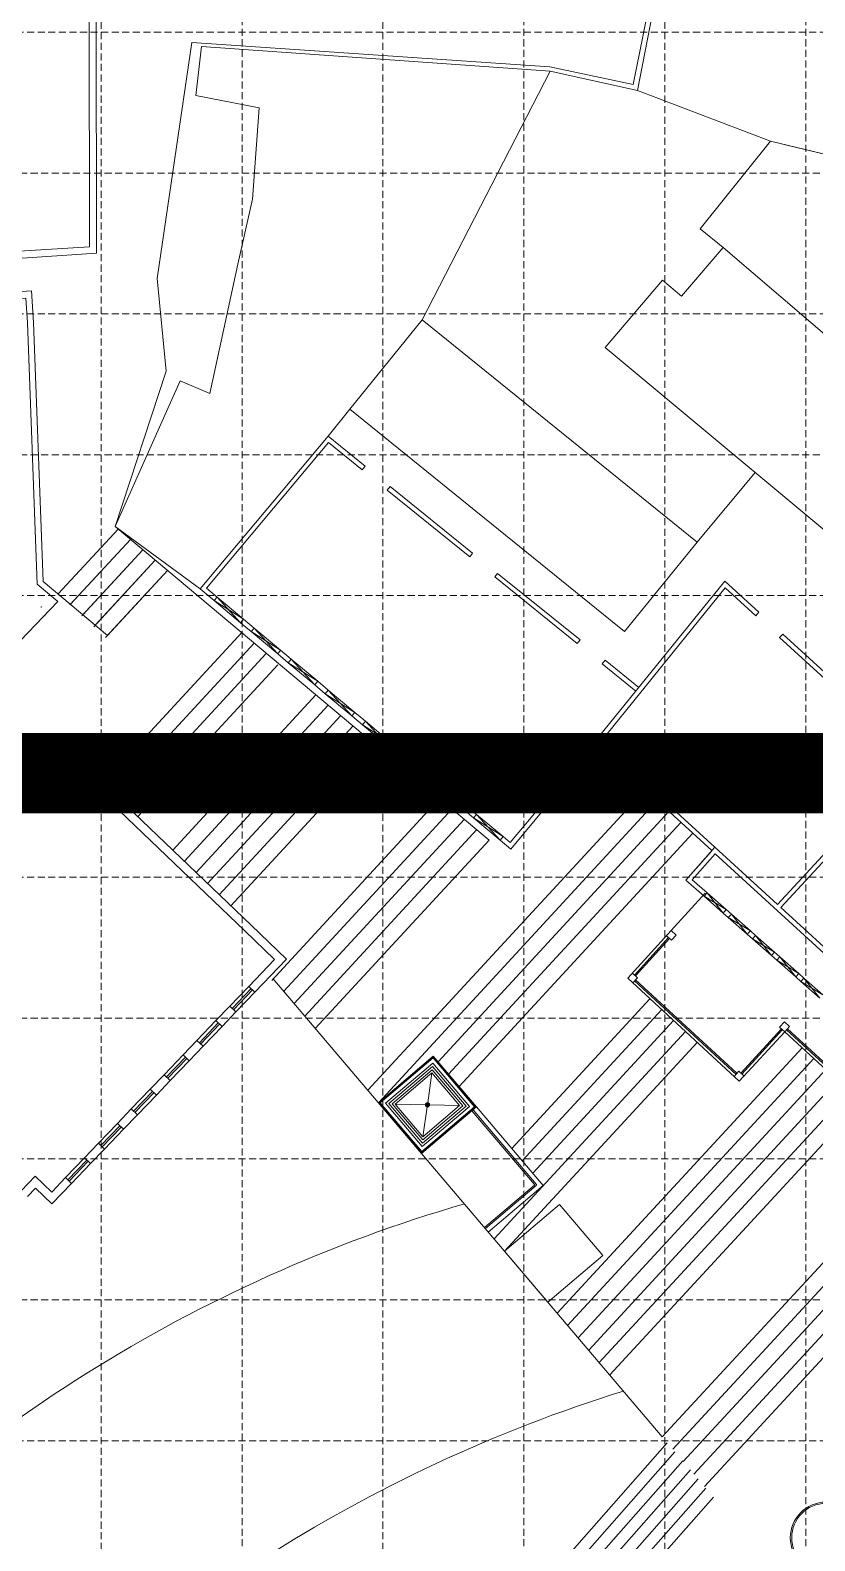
# Model space of a CAD drawing. Header units: millimetres. Extents: x 4203764 to 12476749, y 34048 to 3000914.
# Drawn here: x 11975048 to 12002883, y 2182917 to 2236544 of the extents above; entities that cross this region are included whole.
import ezdxf

# ---------------------------------------------------------------- set-up
doc = ezdxf.new("R2010")
doc.units = ezdxf.units.MM
doc.header["$MEASUREMENT"] = 0
doc.linetypes.add('DASHED', pattern=[0.75, 0.5, -0.25])
for name, color, linetype, lineweight in [('4', 1, 'Continuous', 35), ('building property', 253, 'Continuous', 15), ('outer profile and ghats', 1, 'Continuous', 9), ('streets', 254, 'Continuous', 9), ('wall', 22, 'Continuous', 9)]:
    doc.layers.add(name, color=color, linetype=linetype, lineweight=lineweight)

# ---------------------------------------------------------------- blocks, each defined once
blk = doc.blocks.new('GRID')
at = {"layer": 'building property', "color": 253, "linetype": 'DASHED', "lineweight": 15, "ltscale": 500}
for p, q in [((12801403, 2126471), (12801403, 2336721)), ((12811403, 2126471), (12811403, 2336721)), ((12821403, 2126471), (12821403, 2336721)), ((12796403, 2121471), (12796403, 2331721)), ((12806403, 2121471), (12806403, 2331721)), ((12816403, 2121471), (12816403, 2331721)), ((13056903, 2236471), (12611403, 2236471)), ((13061903, 2231471), (12616403, 2231471)), ((13056903, 2226471), (12611403, 2226471)), ((13061903, 2221471), (12616403, 2221471)), ((13056903, 2216471), (12611403, 2216471)), ((13061903, 2211471), (12616403, 2211471)), ((13056903, 2206471), (12611403, 2206471)), ((13061903, 2201471), (12616403, 2201471)), ((13056903, 2196471), (12611403, 2196471)), ((13061903, 2191471), (12616403, 2191471)), ((13056903, 2186471), (12611403, 2186471))]:
    blk.add_line(p, q, dxfattribs=at)

msp = doc.modelspace()

# ---------------------------------------------------------------- hatches: boundary and pattern name
at = {"layer": 'building property'}
h = msp.add_hatch(color=256, dxfattribs=at)
h.dxf.hatch_style = 1
h.paths.add_polyline_path([(11989131.14305, 2198394.88044, 1), (11989151.9638, 2198394.88867, 1)])

# ---------------------------------------------------------------- linework, layer by layer
at = {"layer": '4', "lineweight": 30, "const_width": 2852.91097}
msp.add_lwpolyline([(11908223.9766, 2210167.61517), (12027023.9766, 2210167.61517), (12027023.9766, 2378367.61517), (11908223.9766, 2378367.61517), (11908223.9766, 2210167.61517)], dxfattribs=at)
at = {"layer": 'building property'}
for p, q in [((11986383.87219, 2223085.95834), (11988954.88061, 2226262.76166)), ((11998709.11266, 2218368.59568), (11988954.88061, 2226262.76166)), ((11996138.10424, 2215191.79236), (11986383.87219, 2223085.95834)), ((11985612.56967, 2222132.91734), (11981071.04987, 2216716.77009)), ((11985634.60963, 2221904.77873), (11981301.34911, 2216736.99833)), ((11986930.57005, 2221066.25071), (11985612.56967, 2222132.91734)), ((11986827.72971, 2220939.17858), (11985634.60963, 2221904.77873)), ((11986827.72971, 2220939.17858), (11986930.57005, 2221066.25071)), ((11987717.23464, 2220219.29622), (11987820.07498, 2220346.36836)), ((11990639.8937, 2217853.96848), (11987717.23464, 2220219.29622)), ((11990742.73404, 2217981.04061), (11987820.07498, 2220346.36836)), ((11976036.56814, 2216530.94478), (11978162.26529, 2218835.82275)), ((11978056.97496, 2218924.11026), (11991329.6164, 2207794.80355)), ((11976475.47985, 2216162.9108), (11978601.17699, 2218467.78878)), ((11976914.39155, 2215794.87683), (11979040.08869, 2218099.75481)), ((11996138.10424, 2215191.79236), (11998709.11266, 2218368.59568)), ((11977353.30326, 2215426.84286), (11979479.0004, 2217731.72083)), ((11990639.8937, 2217853.96848), (11990742.73404, 2217981.04061)), ((11977792.21496, 2215058.80888), (11979917.9121, 2217363.68686)), ((11991529.39863, 2217134.08612), (11991632.23897, 2217261.15825)), ((11994452.05769, 2214768.75837), (11991529.39863, 2217134.08612)), ((11994554.89803, 2214895.8305), (11991632.23897, 2217261.15825)), ((11995046.32267, 2211244.22039), (11999691.93617, 2216984.45845)), ((11999691.93617, 2216984.45845), (12000900.82089, 2215877.83583)), ((11981071.04987, 2216716.77009), (11981572.10483, 2216296.62808)), ((11981301.34911, 2216736.99833), (11981677.14034, 2216421.89182)), ((11981677.14034, 2216421.89182), (11981572.10483, 2216296.62808)), ((11981677.14034, 2216421.89182), (11982616.61839, 2215634.12553)), ((11982511.58289, 2215508.86179), (11981677.14034, 2216421.89182)), ((11995270.15806, 2211260.94318), (11999709.70921, 2216746.56539)), ((11999709.70921, 2216746.56539), (12000790.44058, 2215757.25536)), ((11966669.42294, 2206492.30566), (11976022.06107, 2216257.25172)), ((11981572.10483, 2216296.62808), (11982511.58289, 2215508.86179)), ((11981572.10483, 2216296.62808), (11982616.61839, 2215634.12553)), ((12000790.44058, 2215757.25536), (12000900.82089, 2215877.83583)), ((11982616.61839, 2215634.12553), (11982511.58289, 2215508.86179)), ((11982511.58289, 2215508.86179), (11982887.37411, 2215193.75528)), ((11982616.61839, 2215634.12553), (11982992.40961, 2215319.01902)), ((11977616.21611, 2209804.31812), (11982569.70071, 2215175.34551)), ((11982992.40961, 2215319.01902), (11982887.37411, 2215193.75528)), ((11982887.37411, 2215193.75528), (11983826.85216, 2214405.989)), ((11982887.37411, 2215193.75528), (11983931.88767, 2214531.25274)), ((11982992.40961, 2215319.01902), (11983931.88767, 2214531.25274)), ((11983826.85216, 2214405.989), (11982992.40961, 2215319.01902)), ((11994452.05769, 2214768.75837), (11994554.89803, 2214895.8305)), ((12001634.50384, 2214984.59318), (12001744.88415, 2215105.17365)), ((12001634.50384, 2214984.59318), (12004407.85456, 2212445.84603)), ((12001744.88415, 2215105.17365), (12004518.23487, 2212566.4265)), ((11978036.80943, 2209416.42166), (11982990.29403, 2214787.44905)), ((11978457.40275, 2209028.52519), (11983410.88735, 2214399.55258)), ((11983931.88767, 2214531.25274), (11983826.85216, 2214405.989)), ((11983826.85216, 2214405.989), (11984202.64338, 2214090.88249)), ((11983931.88767, 2214531.25274), (11984307.67889, 2214216.14623)), ((11978877.99607, 2208640.62873), (11983831.48067, 2214011.65612)), ((11984307.67889, 2214216.14623), (11984202.64338, 2214090.88249)), ((11984202.64338, 2214090.88249), (11985142.12144, 2213303.1162)), ((11984202.64338, 2214090.88249), (11985142.12144, 2213303.1162)), ((11984202.64338, 2214090.88249), (11985247.15694, 2213428.37994)), ((11984307.67889, 2214216.14623), (11985247.15694, 2213428.37994)), ((11985142.12144, 2213303.1162), (11984307.67889, 2214216.14623)), ((11995341.56262, 2214048.87601), (11995444.40296, 2214175.94815)), ((11996534.68271, 2213083.27586), (11995341.56262, 2214048.87601)), ((11996637.52304, 2213210.34799), (11995444.40296, 2214175.94815)), ((11985247.15694, 2213428.37994), (11985142.12144, 2213303.1162)), ((11985142.12144, 2213303.1162), (11985517.91266, 2212988.00969)), ((11985247.15694, 2213428.37994), (11985622.94816, 2213113.27343)), ((11980103.20031, 2207437.28055), (11985184.85255, 2212947.27918)), ((11985622.94816, 2213113.27343), (11985517.91266, 2212988.00969)), ((11985517.91266, 2212988.00969), (11986457.39071, 2212200.24341)), ((11985517.91266, 2212988.00969), (11986457.39071, 2212200.24341)), ((11985517.91266, 2212988.00969), (11986562.42622, 2212325.50715)), ((11985622.94816, 2213113.27343), (11986562.42622, 2212325.50715)), ((11986457.39071, 2212200.24341), (11985622.94816, 2213113.27343)), ((12001556.67517, 2205506.21577), (12008405.45905, 2212932.3024)), ((12001677.25647, 2205395.8347), (12008414.80101, 2212701.30532)), ((11980516.47849, 2207041.45233), (11985623.76425, 2212579.24521)), ((11980929.75666, 2206645.62411), (11986062.67596, 2212211.21123)), ((11986562.42622, 2212325.50715), (11986457.39071, 2212200.24341)), ((11986457.39071, 2212200.24341), (11986833.18193, 2211885.1369)), ((11986562.42622, 2212325.50715), (11986938.21744, 2212010.40064)), ((11981343.03484, 2206249.79589), (11986501.58766, 2211843.17726)), ((11986938.21744, 2212010.40064), (11986833.18193, 2211885.1369)), ((11986833.18193, 2211885.1369), (11987772.65999, 2211097.37061)), ((11986833.18193, 2211885.1369), (11987772.65999, 2211097.37061)), ((11986833.18193, 2211885.1369), (11987877.69549, 2211222.63435)), ((11986938.21744, 2212010.40064), (11987877.69549, 2211222.63435)), ((11987772.65999, 2211097.37061), (11986938.21744, 2212010.40064)), ((11959065.0863, 2193741.25897), (11975972.26964, 2211393.78983)), ((11982882.28886, 2204775.5342), (11975972.26964, 2211393.78983)), ((11981756.31301, 2205853.96767), (11986940.49936, 2211475.14329)), ((11982169.59119, 2205458.13944), (11987379.41107, 2211107.10931)), ((11987877.69549, 2211222.63435), (11987772.65999, 2211097.37061)), ((11987772.65999, 2211097.37061), (11988148.45121, 2210782.2641)), ((11987877.69549, 2211222.63435), (11988253.48671, 2210907.52784)), ((11995149.35384, 2211371.52832), (11993979.31658, 2209976.15973)), ((11995164.9135, 2211135.6614), (11994104.58033, 2209871.12423)), ((11995046.32267, 2211244.22039), (11999225.2163, 2207418.82815)), ((11995270.15806, 2211260.94318), (11999335.59661, 2207539.40862)), ((11959489.27412, 2193750.4074), (11975981.41808, 2210969.60201)), ((11982663.35071, 2204569.80241), (11975981.41808, 2210969.60201)), ((11988253.48671, 2210907.52784), (11988148.45121, 2210782.2641)), ((11988148.45121, 2210782.2641), (11989087.92926, 2209994.49782)), ((11988148.45121, 2210782.2641), (11989087.92926, 2209994.49782)), ((11988148.45121, 2210782.2641), (11989192.96477, 2210119.76156)), ((11988253.48671, 2210907.52784), (11989192.96477, 2210119.76156)), ((11989087.92926, 2209994.49782), (11988253.48671, 2210907.52784)), ((11989192.96477, 2210119.76156), (11989087.92926, 2209994.49782)), ((11989087.92926, 2209994.49782), (11989463.72048, 2209679.39131)), ((11989192.96477, 2210119.76156), (11989568.75599, 2209804.65505)), ((11993979.31658, 2209976.15973), (11994104.58033, 2209871.12423)), ((11987026.93025, 2198909.71846), (11996866.16154, 2209578.32551)), ((11989568.75599, 2209804.65505), (11989463.72048, 2209679.39131)), ((11989463.72048, 2209679.39131), (11990403.19854, 2208891.62502)), ((11989463.72048, 2209679.39131), (11990508.23404, 2209016.88876)), ((11989568.75599, 2209804.65505), (11990508.23404, 2209016.88876)), ((11990403.19854, 2208891.62502), (11989568.75599, 2209804.65505)), ((11983621.75794, 2202812.99958), (11989592.28797, 2209286.80194)), ((11984042.35126, 2202425.10311), (11990012.88129, 2208898.90547)), ((11987400.00263, 2198470.29538), (11997288.19609, 2209191.99176)), ((11990508.23404, 2209016.88876), (11990403.19854, 2208891.62502)), ((11990403.19854, 2208891.62502), (11990778.98976, 2208576.51851)), ((11990508.23404, 2209016.88876), (11990884.02526, 2208701.78225)), ((11993244.06805, 2209099.31355), (11992074.0308, 2207703.94496)), ((11993369.3318, 2208994.27804), (11992094.25904, 2207473.64572)), ((11993244.06805, 2209099.31355), (11993369.3318, 2208994.27804)), ((11984415.42364, 2201985.68003), (11990451.793, 2208530.8715)), ((11989519.98005, 2199925.02876), (11997710.23063, 2208805.658)), ((11989893.05242, 2199485.60568), (11998132.26518, 2208419.32425)), ((11990884.02526, 2208701.78225), (11990778.98976, 2208576.51851)), ((11990778.98976, 2208576.51851), (11991718.46781, 2207788.75223)), ((11990778.98976, 2208576.51851), (11991823.50332, 2207914.01597)), ((11990884.02526, 2208701.78225), (11991823.50332, 2207914.01597)), ((11991718.46781, 2207788.75223), (11990884.02526, 2208701.78225)), ((11984788.49601, 2201546.25695), (11990890.7047, 2208162.83752)), ((11990266.1248, 2199046.1826), (11998554.29972, 2208032.99049)), ((11991823.50332, 2207914.01597), (11991718.46781, 2207788.75223)), ((11991823.50332, 2207914.01597), (11992074.0308, 2207703.94496)), ((11985161.56838, 2201106.83387), (11991329.6164, 2207794.80355)), ((11991718.46781, 2207788.75223), (11992094.25904, 2207473.64572)), ((11999335.59661, 2207539.40862), (11998306.02309, 2206370.23516)), ((11999348.14306, 2207306.30002), (11998536.74444, 2206384.88381)), ((11999335.59661, 2207539.40862), (12001556.67517, 2205506.21577)), ((11999348.14306, 2207306.30002), (12005671.09473, 2201518.22013)), ((11998956.57305, 2205797.36121), (11998306.02309, 2206370.23516)), ((11999064.6094, 2205920.04621), (11998536.74444, 2206384.88381)), ((11997786.32972, 2204580.10672), (11998997.16373, 2205909.60429)), ((11999064.6094, 2205920.04621), (11998956.57305, 2205797.36121)), ((11999631.34056, 2205203.1613), (11998956.57305, 2205797.36121)), ((11998956.57305, 2205797.36121), (11999739.37691, 2205325.8463)), ((11999064.6094, 2205920.04621), (11999739.37691, 2205325.8463)), ((11999631.34056, 2205203.1613), (11999064.6094, 2205920.04621)), ((11999739.37691, 2205325.8463), (11999631.34056, 2205203.1613)), ((11999815.36806, 2205041.10678), (11999631.34056, 2205203.1613)), ((11999923.40441, 2205163.79178), (11999739.37691, 2205325.8463)), ((11999923.40441, 2205163.79178), (11999815.36806, 2205041.10678)), ((11999923.40441, 2205163.79178), (12000598.17192, 2204569.59187)), ((12000490.13557, 2204446.90687), (11999923.40441, 2205163.79178)), ((12001677.25647, 2205395.8347), (12006023.01248, 2201417.69532)), ((11984143.9845, 2203567.11147), (11982882.28886, 2204775.5342)), ((12000490.13557, 2204446.90687), (11999815.36806, 2205041.10678)), ((11999815.36806, 2205041.10678), (12000598.17192, 2204569.59187)), ((11983719.79668, 2203557.96303), (11982663.35071, 2204569.80241)), ((11996245.2756, 2202888.02697), (11997786.32972, 2204580.10672)), ((11996482.94567, 2203002.18241), (11997693.72906, 2204332.76388)), ((11996519.21797, 2202969.17586), (11997730.00136, 2204299.75733)), ((11997802.51075, 2204233.70558), (11997621.21966, 2204398.81563)), ((11997967.62081, 2204414.99667), (11997786.32972, 2204580.10672)), ((11997802.51075, 2204233.70558), (11997967.62081, 2204414.99667)), ((12000598.17192, 2204569.59187), (12000490.13557, 2204446.90687)), ((12000674.16307, 2204284.85235), (12000490.13557, 2204446.90687)), ((12000782.19942, 2204407.53735), (12000598.17192, 2204569.59187)), ((12000782.19942, 2204407.53735), (12000674.16307, 2204284.85235)), ((12001348.93058, 2203690.65244), (12000674.16307, 2204284.85235)), ((12000674.16307, 2204284.85235), (12001456.96693, 2203813.33744)), ((12000782.19942, 2204407.53735), (12001456.96693, 2203813.33744)), ((12001348.93058, 2203690.65244), (12000782.19942, 2204407.53735)), ((11983719.79668, 2203557.96303), (11982802.35896, 2202600.08037)), ((11984143.9845, 2203567.11147), (11983019.02708, 2202392.56068)), ((12001456.96693, 2203813.33744), (12001348.93058, 2203690.65244)), ((12001532.95808, 2203528.59792), (12001348.93058, 2203690.65244)), ((12001640.99443, 2203651.28292), (12001456.96693, 2203813.33744)), ((12001640.99443, 2203651.28292), (12001532.95808, 2203528.59792)), ((12002207.72559, 2202934.39801), (12001532.95808, 2203528.59792)), ((12001532.95808, 2203528.59792), (12002315.76194, 2203057.08302)), ((12001640.99443, 2203651.28292), (12002315.76194, 2203057.08302)), ((12002207.72559, 2202934.39801), (12001640.99443, 2203651.28292)), ((11996411.51694, 2203068.28125), (11996590.6467, 2202903.07701)), ((12002315.76194, 2203057.08302), (12002207.72559, 2202934.39801)), ((12002499.78944, 2202895.02849), (12002315.76194, 2203057.08302)), ((11983019.02708, 2202392.56068), (11982802.35896, 2202600.08037)), ((11983656.34276, 2202879.76301), (11997472.95671, 2186605.87218)), ((11996245.2756, 2202888.02697), (12000203.11306, 2199237.87114)), ((11996426.56669, 2202722.91692), (11996590.6467, 2202903.07701)), ((11996491.97973, 2202794.97414), (12000089.35249, 2199476.2168)), ((11996525.23365, 2202831.01979), (12000122.60641, 2199512.26245)), ((12002391.75309, 2202772.34349), (12002207.72559, 2202934.39801)), ((12002499.78944, 2202895.02849), (12002391.75309, 2202772.34349)), ((12003066.5206, 2202178.14359), (12002391.75309, 2202772.34349)), ((12002391.75309, 2202772.34349), (12003174.55695, 2202300.82859)), ((12002499.78944, 2202895.02849), (12003174.55695, 2202300.82859)), ((12003066.5206, 2202178.14359), (12002499.78944, 2202895.02849)), ((11992131.48666, 2196849.06719), (11997031.90241, 2202162.5524)), ((11982129.00584, 2201897.04271), (11981636.71422, 2201383.04858)), ((11981853.38235, 2201175.52889), (11981636.71422, 2201383.04858)), ((11982345.67397, 2201689.52302), (11981853.38235, 2201175.52889)), ((11982345.67397, 2201689.52302), (11982129.00584, 2201897.04271)), ((11992504.55904, 2196409.64411), (11997452.49573, 2201774.65594)), ((11992877.63141, 2195970.22103), (11997873.08905, 2201386.75947)), ((11991503.79873, 2193636.64148), (11998293.68237, 2200998.86301)), ((12000203.11306, 2199237.87114), (12001817.70656, 2200988.56315)), ((12000261.65338, 2199517.23081), (12001699.61805, 2201097.47148)), ((12000297.92567, 2199484.22427), (12001735.66971, 2201064.22247)), ((12001637.45228, 2201154.8045), (12001803.69362, 2201335.05878)), ((12001817.70656, 2200988.56315), (12001637.45228, 2201154.8045)), ((12001803.69362, 2201335.05878), (12001983.9479, 2201168.81743)), ((12001817.70656, 2200988.56315), (12001983.9479, 2201168.81743)), ((12001817.70656, 2200988.56315), (12004838.75747, 2198202.36825)), ((12001884.2031, 2201060.66487), (12004905.254, 2198274.46996)), ((12001917.45137, 2201096.71572), (12004938.50227, 2198310.52082)), ((11980963.3611, 2200680.01091), (11980471.06948, 2200166.01678)), ((11981180.02923, 2200472.49122), (11980687.73761, 2199958.49709)), ((11981180.02923, 2200472.49122), (11980963.3611, 2200680.01091)), ((11991876.87111, 2193197.2184), (11998714.27569, 2200610.96654)), ((11993742.23297, 2191000.10299), (12002431.83579, 2200422.17623)), ((11980687.73761, 2199958.49709), (11980471.06948, 2200166.01678)), ((11994115.30535, 2190560.67991), (12002852.42911, 2200034.27977)), ((11979797.71637, 2199462.97912), (11979305.42475, 2198948.98499)), ((11980014.38449, 2199255.45942), (11979522.09287, 2198741.46529)), ((11980014.38449, 2199255.45942), (11979797.71637, 2199462.97912)), ((11989300.77416, 2199526.50691), (11989152.11451, 2198469.94485)), ((11994488.37772, 2190121.25683), (12003273.02243, 2199646.3833)), ((11994861.45009, 2189681.83375), (12003693.61575, 2199258.48684)), ((12000022.85878, 2199404.11249), (12000189.10012, 2199584.36677)), ((12000189.10012, 2199584.36677), (12000369.3544, 2199418.12542)), ((11979522.09287, 2198741.46529), (11979305.42475, 2198948.98499)), ((11995234.52247, 2189242.41067), (12004114.20907, 2198870.59038)), ((11978632.07163, 2198245.94732), (11978139.78001, 2197731.95319)), ((11978848.73976, 2198038.42763), (11978632.07163, 2198245.94732)), ((11989065.77416, 2198396.64147), (11987999.09169, 2198421.37205)), ((11989130.99234, 2198319.82426), (11988982.33269, 2197263.2622)), ((11990284.01516, 2198368.39706), (11989217.33269, 2198393.12764)), ((11990721.10113, 2198181.9323), (11992940.57914, 2195567.72139)), ((11990758.48646, 2198213.67263), (11992999.12469, 2195574.53817)), ((11990883.10422, 2198319.47373), (11993250.70378, 2195530.79795)), ((11995607.59484, 2188802.98759), (12004534.80239, 2198482.69391)), ((11978356.44814, 2197524.4335), (11978139.78001, 2197731.95319)), ((11978848.73976, 2198038.42763), (11978356.44814, 2197524.4335)), ((11977466.42689, 2197028.91552), (11976974.13527, 2196514.9214)), ((11977683.09502, 2196821.39583), (11977190.8034, 2196307.4017)), ((11977683.09502, 2196821.39583), (11977466.42689, 2197028.91552)), ((11977190.8034, 2196307.4017), (11976974.13527, 2196514.9214)), ((11997472.95671, 2186605.87218), (12006637.76899, 2196543.21159)), ((11997846.02908, 2186166.4491), (12007058.36231, 2196155.31513)), ((11975223.18283, 2195858.4837), (11974730.89122, 2195344.48957)), ((11975223.18283, 2195858.4837), (11975808.49054, 2195297.8896)), ((11976300.78216, 2195811.88373), (11975808.49054, 2195297.8896)), ((11976517.45028, 2195604.36404), (11975817.63897, 2194873.70178)), ((11976300.78216, 2195811.88373), (11976517.45028, 2195604.36404)), ((11992938.69747, 2195544.6795), (11991163.46749, 2194037.50045)), ((11992995.36136, 2195528.45439), (11991195.20782, 2194000.11512)), ((11993250.70378, 2195530.79795), (11991301.00892, 2193875.49735)), ((11998219.10146, 2185727.02602), (12007478.95562, 2195767.41866)), ((11975232.33127, 2195434.29588), (11974947.55934, 2195136.96988)), ((11975232.33127, 2195434.29588), (11975817.63897, 2194873.70178)), ((11998592.17383, 2185287.60294), (12007899.54894, 2195379.5222)), ((11998965.2462, 2184848.17985), (12008320.14226, 2194991.62573)), ((11964680.82016, 2149015.26009), (11997650.42172, 2186396.84511)), ((11964993.87126, 2148739.15703), (11997923.40481, 2186075.31215)), ((11965306.92235, 2148463.05397), (11998196.38789, 2185753.77918)), ((11965619.97345, 2148186.95091), (11998469.37097, 2185432.24621)), ((11965933.02455, 2147910.84785), (11998742.35405, 2185110.71324)), ((11966246.07565, 2147634.74479), (11999015.33714, 2184789.18028)), ((11966559.12675, 2147358.64173), (11999288.32022, 2184467.64731))]:
    msp.add_line(p, q, dxfattribs=at)
at = {"layer": 'building property', "ltscale": 20}
for p, q in [((11982802.35896, 2202600.08037), (11982129.00584, 2201897.04271)), ((11982887.14214, 2202518.87702), (11982213.78902, 2201815.83935)), ((11982934.2439, 2202473.76404), (11982260.89079, 2201770.72637)), ((11983019.02708, 2202392.56068), (11982345.67397, 2201689.52302)), ((11981636.71422, 2201383.04858), (11980963.3611, 2200680.01091)), ((11981721.4974, 2201301.84522), (11981048.14428, 2200598.80755)), ((11981768.59917, 2201256.73224), (11981095.24605, 2200553.69458)), ((11981853.38235, 2201175.52889), (11981180.02923, 2200472.49122)), ((11980471.06948, 2200166.01678), (11979797.71637, 2199462.97912)), ((11980555.85266, 2200084.81342), (11979882.49955, 2199381.77576)), ((11980602.95443, 2200039.70045), (11979929.60131, 2199336.66278)), ((11980687.73761, 2199958.49709), (11980014.38449, 2199255.45942)), ((11979305.42475, 2198948.98499), (11978632.07163, 2198245.94732)), ((11979390.20793, 2198867.78163), (11978716.85481, 2198164.74396)), ((11979437.30969, 2198822.66865), (11978763.95658, 2198119.63099)), ((11979522.09287, 2198741.46529), (11978848.73976, 2198038.42763)), ((11978139.78001, 2197731.95319), (11977466.42689, 2197028.91552)), ((11978224.56319, 2197650.74983), (11977551.21007, 2196947.71217)), ((11978271.66496, 2197605.63686), (11977598.31184, 2196902.59919)), ((11978356.44814, 2197524.4335), (11977683.09502, 2196821.39583)), ((11976974.13527, 2196514.9214), (11976300.78216, 2195811.88373)), ((11977058.91845, 2196433.71804), (11976385.56534, 2195730.68037)), ((11977106.02022, 2196388.60506), (11976432.6671, 2195685.5674)), ((11977190.8034, 2196307.4017), (11976517.45028, 2195604.36404))]:
    msp.add_line(p, q, dxfattribs=at)
at = {"layer": 'building property'}
for points in [[(11977153.06866, 2228856.05999), (11961582.38523, 2227891.45334), (11960481.80188, 2242951.292), (11965612.45924, 2242594.89707), (11965613.08386, 2241014.276), (11980038.55861, 2241712.07653), (11980026.72046, 2237899.06653), (11977088.27338, 2237797.3178), (11977140.16462, 2237124.6758), (11977153.06866, 2228856.05999)], [(11998269.69266, 2243042.01896), (12005859.62343, 2241388.0661), (12008087.67485, 2239996.48584), (12006225.73938, 2236216.09251), (12004270.10848, 2231893.68566), (12002239.15851, 2232379.48392), (12001314.83001, 2232600.58103), (11996589.67482, 2234400.39365), (11998269.69266, 2243042.01896)], [(11981071.04987, 2216716.77009), (11978059.94824, 2218921.61711), (11980369.22711, 2224095.78884), (11981418.84554, 2223641.27941), (11982419.28109, 2228234.14329), (11982936.93293, 2230547.7312), (11983175.69765, 2233790.54165), (11980927.66092, 2234228.0805), (11981120.181, 2235966.00839)], [(11981120.181, 2235966.00839), (11993493.53869, 2235094.00811), (11988954.88061, 2226262.76166), (11986383.87219, 2223085.95834), (11985612.56967, 2222132.91734), (11981071.04987, 2216716.77009)], [(11996589.67482, 2234400.39365), (11993493.53869, 2235094.00811)], [(11999630.3045, 2228825.26272), (11998811.99885, 2229490.01275), (12001314.83001, 2232600.58103), (12004270.10848, 2231893.68566), (12011857.26617, 2225051.7525), (12008963.97127, 2220839.36052)], [(11995443.65394, 2225280.74705), (11997486.41643, 2227668.26243), (11998152.65213, 2227098.22995), (11999630.3045, 2228825.26272), (12008963.97127, 2220839.36052), (12006237.72082, 2217653.00629), (12006616.65331, 2217328.79096), (12005938.37222, 2216539.74807), (11995443.65394, 2225280.74705)], [(11976022.06107, 2216257.25172), (11975287.92524, 2216872.8355), (11974948.00215, 2226154.70325), (11974889.86503, 2227025.76225), (11967758.73488, 2226549.80894)], [(11998709.11266, 2218368.59568), (12000770.73661, 2220843.84623)]]:
    msp.add_lwpolyline(points, dxfattribs=at)
for points in [[(11987400.00263, 2198470.29538), (11989349.69749, 2200125.59598), (11990883.10422, 2198319.47373), (11988933.40936, 2196664.17313)], [(11987434.56546, 2198467.47288), (11989346.87499, 2200091.03315), (11990848.54139, 2198322.29623), (11988936.23186, 2196698.73596)], [(11987469.12829, 2198464.65038), (11989344.05249, 2200056.47032), (11990813.97856, 2198325.11873), (11988939.05436, 2196733.29879)], [(11987653.46339, 2198449.59705), (11989328.99916, 2199872.13522), (11990629.64347, 2198340.17206), (11988954.10769, 2196917.63389)], [(11987768.67282, 2198440.18871), (11989319.59082, 2199756.92578), (11990514.43403, 2198349.5804), (11988963.51603, 2197032.84333)], [(11987883.88226, 2198430.78038), (11989310.18249, 2199641.71635), (11990399.22459, 2198358.98873), (11988972.92436, 2197148.05276)], [(11987999.09169, 2198421.37205), (11989300.77416, 2199526.50691), (11990284.01516, 2198368.39706), (11988982.33269, 2197263.2622)], [(11991876.87111, 2193197.2184), (11993826.56597, 2194852.519), (11995359.97271, 2193046.39676), (11993410.27784, 2191391.09616)]]:
    msp.add_lwpolyline(points, close=True, dxfattribs=at)
at = {"layer": 'building property', "ltscale": 20}
msp.add_lwpolyline([(11965824.80056, 2179407.67577, -0.1398286679), (11990450.26143, 2194877.54979, -0.0601049912)], format="xyb", dxfattribs=at)
at = {"layer": 'building property'}
for centre, radius in [((11989141.55343, 2198394.88456), 75.79963), ((11989141.55343, 2198394.88456), 72.53017), ((11989141.55343, 2198394.88456), 71.7128), ((11989141.55343, 2198394.88456), 70.07807), ((11989141.55343, 2198394.88456), 51.27866), ((11989141.55343, 2198394.88456), 26.75769), ((11989141.55343, 2198394.88456), 18.58404), ((11989141.55343, 2198394.88456), 10.41038), ((12003279.06308, 2183028.52812), 1262.86255), ((12003279.06308, 2183028.52812), 1213.82062)]:
    msp.add_circle(centre, radius, dxfattribs=at)
for centre, radius, start, end in [((11975443.54875, 2216039.70809), 32.69462, 50.017381797, 136.235503546), ((11975560.61395, 2215728.19452), 32.69462, 50.017381797, 136.235503546), ((11992928.11736, 2195557.14128), 16.34731, 310.331421998, 40.331422018), ((11992974.20114, 2195553.37795), 32.69462, 310.331421998, 40.331422018)]:
    msp.add_arc(centre, radius, start, end, dxfattribs=at)
at = {"layer": 'building property', "ltscale": 20}
msp.add_arc((12011882.1158, 2137628.58916), 53011.38428, 107.330257189, 138.05726893, dxfattribs=at)
at = {"layer": 'outer profile and ghats'}
for p, q in [((11976036.56814, 2216530.94478), (11978162.26529, 2218835.82275)), ((11976457.16146, 2216143.04831), (11978601.17699, 2218467.78878)), ((11976877.75478, 2215755.15185), (11979040.08869, 2218099.75481)), ((11977298.3481, 2215367.25538), (11979479.0004, 2217731.72083)), ((11977718.94142, 2214979.35892), (11979917.9121, 2217363.68686)), ((11977616.21611, 2209804.31812), (11982569.70071, 2215175.34551)), ((11978036.80943, 2209416.42166), (11982990.29403, 2214787.44905)), ((11978457.40275, 2209028.52519), (11983410.88735, 2214399.55258)), ((11978877.99607, 2208640.62873), (11983831.48067, 2214011.65612)), ((11980103.20031, 2207437.28055), (11985184.85255, 2212947.27918)), ((11980516.47849, 2207041.45233), (11985623.76425, 2212579.24521)), ((11980929.75666, 2206645.62411), (11986062.67596, 2212211.21123)), ((11981343.03484, 2206249.79589), (11986501.58766, 2211843.17726)), ((11981756.31301, 2205853.96767), (11986940.49936, 2211475.14329)), ((11982169.59119, 2205458.13944), (11987379.41107, 2211107.10931)), ((11983621.75794, 2202812.99958), (11989592.28797, 2209286.80194)), ((11984042.35126, 2202425.10311), (11990012.88129, 2208898.90547)), ((11984415.42364, 2201985.68003), (11990451.793, 2208530.8715)), ((11984788.49601, 2201546.25695), (11990890.7047, 2208162.83752)), ((11985161.56838, 2201106.83387), (11991329.6164, 2207794.80355)), ((11992131.48666, 2196849.06719), (11997031.90241, 2202162.5524)), ((11992504.55904, 2196409.64411), (11997452.49573, 2201774.65594)), ((11992877.63141, 2195970.22103), (11997873.08905, 2201386.75947)), ((11991503.79873, 2193636.64148), (11998293.68237, 2200998.86301)), ((11991876.87111, 2193197.2184), (11998714.27569, 2200610.96654)), ((11997472.95671, 2186605.87218), (12006637.76899, 2196543.21159)), ((11997846.02908, 2186166.4491), (12007058.36231, 2196155.31513)), ((11998219.10146, 2185727.02602), (12007478.95562, 2195767.41866)), ((11998592.17383, 2185287.60294), (12007899.54894, 2195379.5222)), ((11998965.2462, 2184848.17985), (12008320.14226, 2194991.62573))]:
    msp.add_line(p, q, dxfattribs=at)
at = {"layer": 'streets'}
for p, q in [((11979871.50974, 2224438.7199), (11979557.09999, 2227726.90144)), ((11978056.97496, 2218924.11026), (11979871.50974, 2224438.7199))]:
    msp.add_line(p, q, dxfattribs=at)
for points in [[(12011897.72859, 2227738.75497), (12017901.23978, 2222178.64968), (12016566.54387, 2220946.84274), (12012178.40914, 2224969.17922), (12012018.80359, 2225146.5543), (12004470.26463, 2231926.20379), (12008236.21631, 2240130.3548), (12005959.93408, 2241476.7629), (11998173.6404, 2243266.30769), (11996444.67079, 2234616.64146), (11993483.92059, 2235238.35547), (11980779.19958, 2236104.67122), (11979557.09999, 2227726.90144)], [(11961387.26315, 2227556.14387), (11977400.53823, 2228624.91854), (11977387.25831, 2237134.38583), (11977354.78484, 2237555.32428), (11980261.29228, 2237611.61275), (11980264.48155, 2241942.30376), (11965832.03561, 2241244.16601), (11965831.42108, 2242799.25755), (11960244.92631, 2243187.31669), (11961387.26315, 2227556.14387)], [(11967760.0809, 2226797.5571), (11975091.96519, 2227286.90935)], [(11977792.21496, 2215058.80888), (11975503.25843, 2216978.13288), (11975166.77758, 2226166.00759), (11975091.96519, 2227286.90935)]]:
    msp.add_lwpolyline(points, dxfattribs=at)
at = {"layer": 'wall'}
for p, q in [((11985612.56967, 2222132.91734), (11981071.04987, 2216716.77009)), ((11985142.12144, 2213303.1162), (11985517.91266, 2212988.00969)), ((11987772.65999, 2211097.37061), (11988148.45121, 2210782.2641)), ((11989087.92926, 2209994.49782), (11989463.72048, 2209679.39131)), ((11990403.19854, 2208891.62502), (11990778.98976, 2208576.51851)), ((11991718.46781, 2207788.75223), (11992094.25904, 2207473.64572)), ((11999227.54021, 2207416.70083), (11998306.02309, 2206370.23516))]:
    msp.add_line(p, q, dxfattribs=at)

# ---------------------------------------------------------------- block references
at = {"layer": '4', "lineweight": 35}
msp.add_blockref('GRID', (-818840.49034, 0), dxfattribs=at)

doc.saveas('drawing.dxf')
